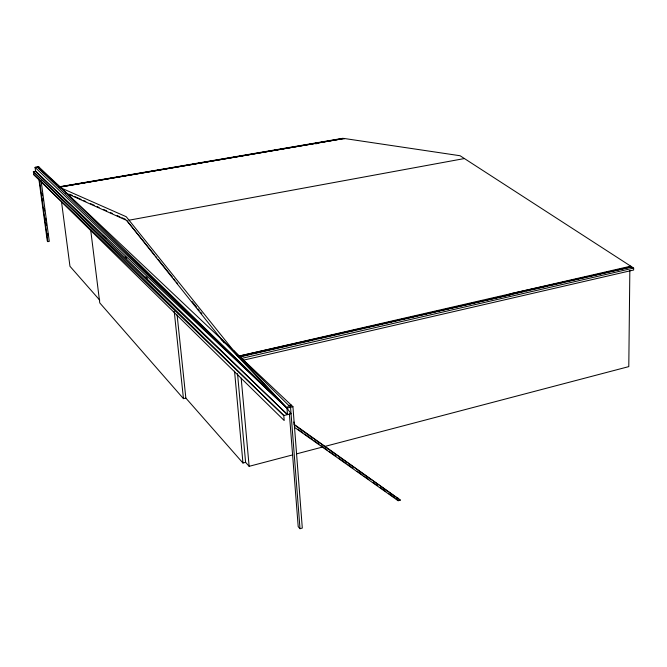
<?xml version="1.0" encoding="UTF-8"?>
<svg xmlns="http://www.w3.org/2000/svg" width="667" height="667" viewBox="0 0 667 667"><rect width="100%" height="100%" fill="white"/><g stroke="black" fill="none" stroke-linecap="round" stroke-linejoin="round"><path stroke-width="1" d="M629.84 270.385L628.789 366.617L324.921 446.415M243.28 360.213L633.625 270.027L633.65 268.067L630.732 266.767L630.74 266.166L238.094 356.295L510.93 294.647L509.955 293.889L631.816 266.858L460.072 155.736L343.747 138.411L59.113 187.102L344.247 138.486L344.272 138.911L342.896 138.294L58.629 186.902M287.494 414.616L35.593 171.252L35.059 167.359L38.678 166.767L292.93 406.67L302.301 528.047L300.008 528.706L290.554 407.254L291.095 404.936L288.728 405.519L286.977 408.146L287.494 414.616L33.35 171.619L35.593 171.252L286.977 408.146L291.054 413.723L283.792 415.541L33.759 174.604L33.35 171.619L283.792 415.541L284.192 420.51L33.759 174.604M294.531 427.38L398.149 500.717L400.308 500.1L294.205 424.395M398.266 498.191L396.115 498.808L398.149 500.717M237.527 373.603L245.598 462.331L249.133 466.325L292.713 454.877M296.74 453.818L322.911 446.948M177.122 314.991L185.851 398.074L242.963 463.023L245.598 462.331M292.93 406.67L286.977 408.146L35.059 167.359L39.261 167.317L37.235 167L286.977 408.146L233.575 350.667L126.246 216.733L59.396 187.227L344.247 138.486M90.67 229.848L99.767 302.901L183.458 398.649L185.851 398.074M241.062 358.521L633.65 268.067M242.213 356.028L251.342 353.927M253.368 353.46L257.429 352.535M259.455 352.068L274.671 348.566M276.705 348.099L291.921 344.606M293.947 344.139L298.007 343.205M300.033 342.746L312.206 339.945M320.318 338.077L335.534 334.584M337.569 334.117L341.621 333.183M343.655 332.725L355.828 329.923M360.897 328.756L364.957 327.822M366.983 327.364L376.113 325.263M378.147 324.796L382.199 323.862M384.234 323.395L399.45 319.902M401.476 319.435L416.692 315.941M418.718 315.474L422.778 314.541M424.804 314.074L440.02 310.58M442.054 310.113L460.313 305.92M462.339 305.453L480.599 301.259M485.676 300.092L500.892 296.598M502.918 296.131L506.978 295.198M509.004 294.731L524.22 291.237M526.246 290.77L530.307 289.837M532.333 289.37L547.549 285.876M549.583 285.409L564.799 281.916M566.825 281.449L585.084 277.247M590.162 276.088L608.421 271.894M610.447 271.427L630.732 266.767M238.811 357.195L631.816 266.858M38.878 179.131L47.282 240.97L47.874 241.646L49.291 241.379L41.079 180.69M129.031 220.202L464.407 158.546M315.591 143.822L317.642 143.472M69.635 194.239L72.486 195.514M74.387 196.373L81.032 199.358M83.884 200.642L85.785 201.492M90.537 203.627L94.33 205.328M97.182 206.612L99.083 207.462M103.835 209.596L106.687 210.88M110.48 212.581L112.381 213.44M117.134 215.574L119.985 216.85M121.886 217.7L125.688 219.41M65.274 192.763L126.68 220.435L154.152 254.494M400.308 500.1L294.347 424.971L293.855 421.969M297.79 429.198L302.876 432.8M304.569 434L312.198 439.395M313.89 440.595L318.976 444.197M320.669 445.398L327.455 450.2M329.148 451.401L335.926 456.203M338.469 458.004L346.098 463.398M347.799 464.599L352.885 468.201M357.12 471.202L362.206 474.804M363.899 476.005L368.984 479.606M373.228 482.608L377.464 485.609M380.007 487.41L385.943 491.604M388.486 493.405L394.414 497.607M37.819 167.559L61.206 188.027L286.977 408.146L221.035 338.836L222.394 340.387M290.554 407.254L233.575 350.667L237.452 355.494M103.06 235.451L106.02 238.302M125.221 256.803L126.697 258.229M145.956 276.788L147.432 278.214M99.758 300.175L69.96 266.291L61.447 201.284M300.008 528.706L298.207 526.655L289.378 413.807M155.461 256.12L156.762 257.737M158.071 259.363L172.461 277.205M173.77 278.831L175.079 280.448M176.388 282.074L177.697 283.7M192.088 301.542L196.665 307.22M197.974 308.838L199.283 310.463M200.592 312.081L201.901 313.707M126.68 220.435L224.27 342.888M42.296 193.463L42.571 195.523M42.988 198.599L43.28 200.75M44.381 208.871L44.664 210.922M45.639 218.117L45.923 220.218M46.331 223.245L46.615 225.338M47.724 233.517L48.007 235.584M39.495 179.907L47.874 241.646M174.229 311.406L183.458 398.649M234.542 371.135L242.963 463.023M241.179 378.122L249.133 466.325"/></g></svg>
